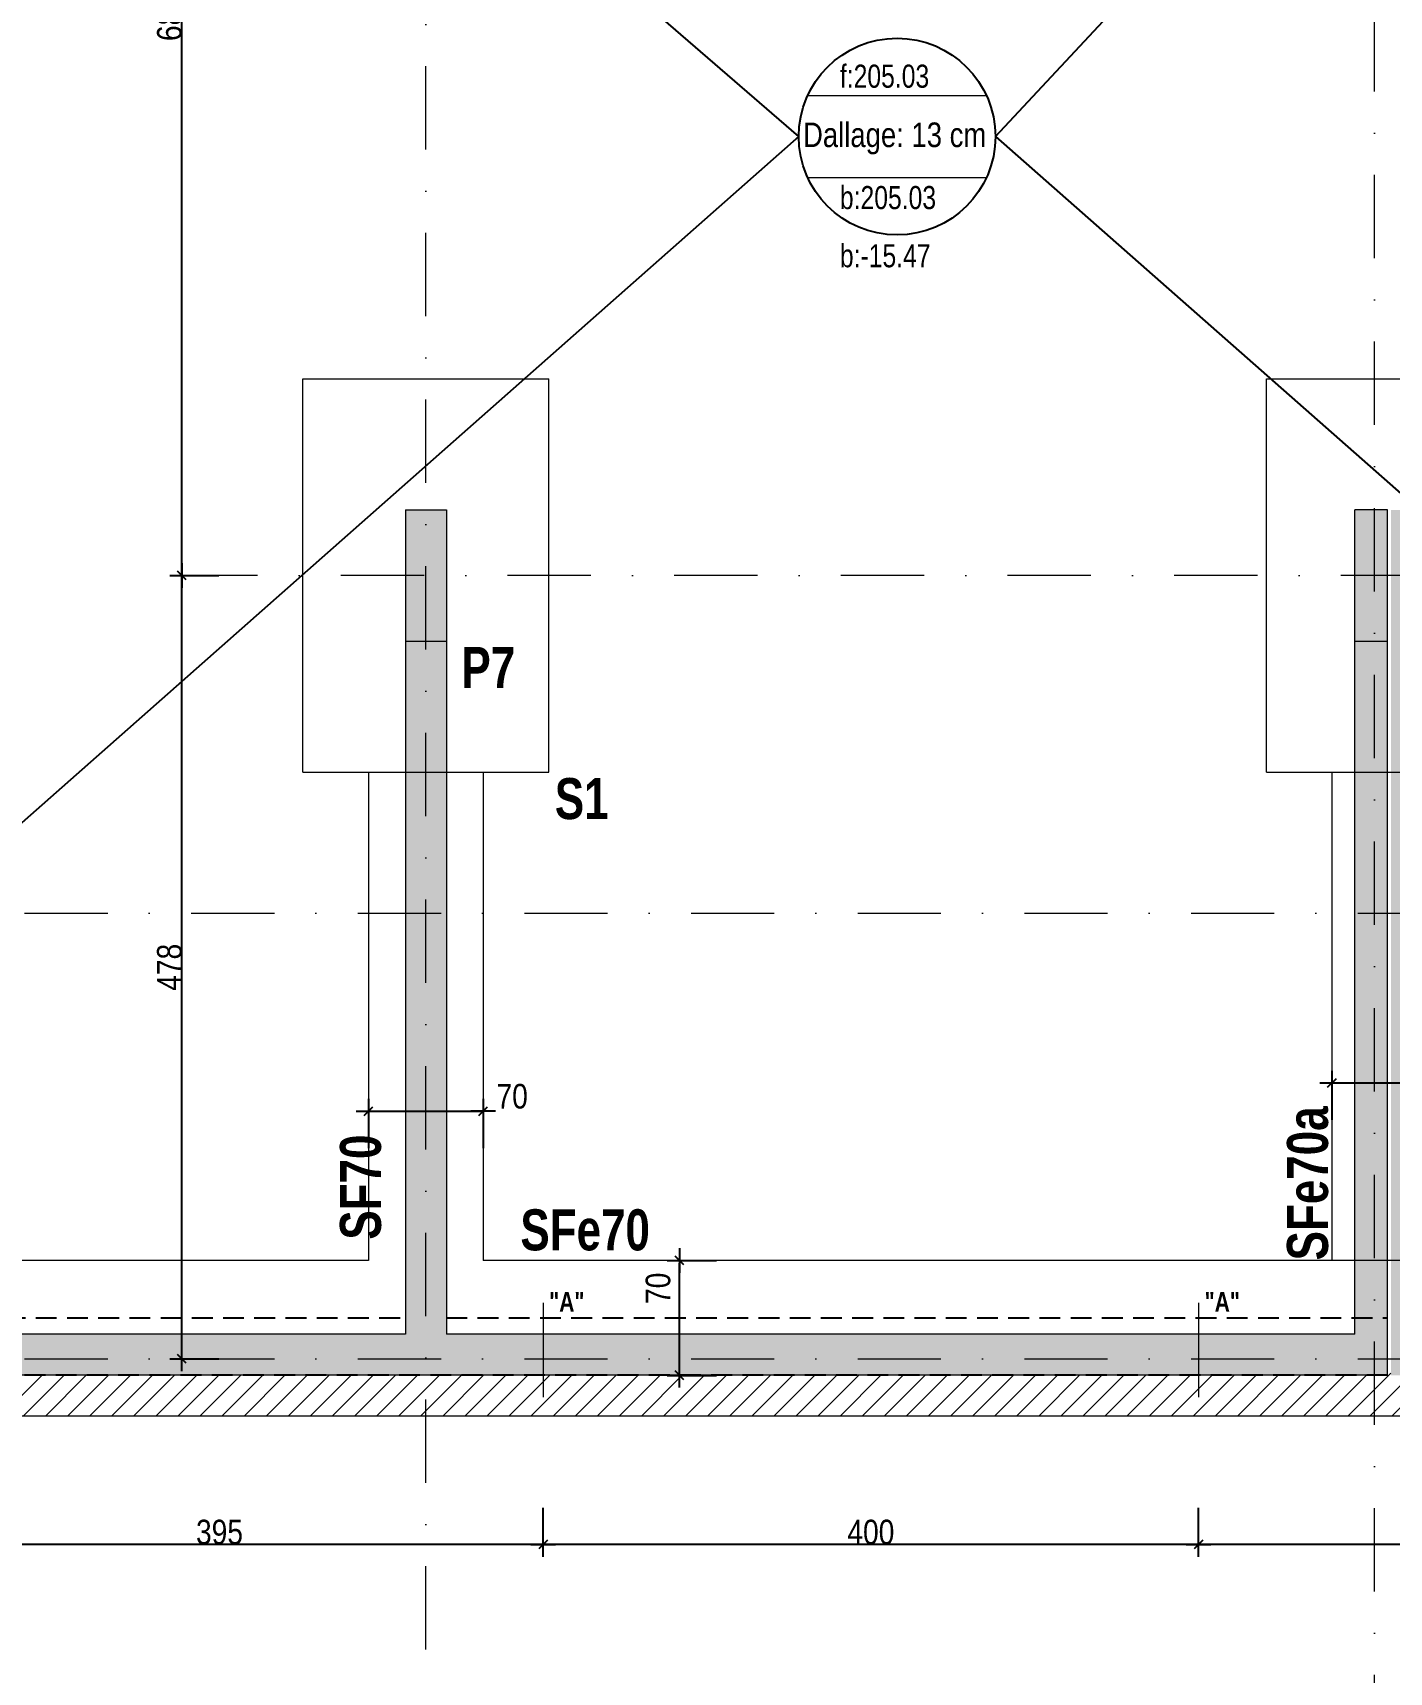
# Model space of a CAD drawing. Header units: centimetres. Extents: x 27441 to 36330, y -3271 to 929.
# Drawn here: x 29446 to 30273, y -1849 to -848 of the extents above; entities that cross this region are included whole.
import ezdxf
from ezdxf.enums import TextEntityAlignment as Align

# ---------------------------------------------------------------- set-up
doc = ezdxf.new("R2010")
doc.units = ezdxf.units.CM
doc.header["$PDMODE"] = 1
doc.header["$PDSIZE"] = -2
doc.linetypes.add('CACHEX2', pattern=[19.05, 12.7, -6.35])
doc.linetypes.add('TIRETPTX2', pattern=[50.8, 25.4, -12.7, 0, -12.7])
for name, color, linetype in [('01_cote_gen', 4, 'Continuous'), ('01_linteaux', 2, 'Continuous'), ('01_murs_sup', 2, 'CACHEX2'), ('01_poch_murs', 253, 'Continuous'), ('01_poch_poteaux', 250, 'Continuous'), ('01_texte', 230, 'Continuous'), ('AA_COTES', 2, 'Continuous')]:
    doc.layers.add(name, color=color, linetype=linetype)
for name, color, linetype, lineweight in [('01_murs_coup', 5, 'Continuous', 60), ('01_sem', 42, 'Continuous', 15), ('01_tram_axes', 2, 'TIRETPTX2', 9)]:
    doc.layers.add(name, color=color, linetype=linetype, lineweight=lineweight)
doc.styles.add('Eurostile', font='')
doc.styles.add('impact', font='impact.ttf')
doc.styles.add('MATTE_TXT', font='arial.ttf')
doc.styles.add('STYLE2', font='ARIALN.TTF')
doc.styles.get('Eurostile').set_extended_font_data('Eurostile')
doc.dimstyles.new('JB50', dxfattribs={"dimscale": 0.1, "dimtxt": 150, "dimasz": 15, "dimexe": 0.1, "dimexo": 0.1, "dimgap": 0.09, "dimtad": 1, "dimdec": 1, "dimdsep": 46, "dimtxsty": 'STYLE2', "dimblk1": 'BOND_G', "dimblk2": 'BOND_D', "dimsah": 1, "dimcen": 1.5, "dimdle": 0.01, "dimse1": 1, "dimse2": 1, "dimclrd": 4, "dimclre": 2, "dimclrt": 6, "dimazin": 2, "dimtfac": 2.333333, "dimtdec": 1, "dimtix": 1, "dimtmove": 2, "dimatfit": 3, "dimldrblk": 'BOND_G', "dimfxl": 1, "dimtolj": 1, "dimtzin": 0, "dimarcsym": 0})

# ---------------------------------------------------------------- blocks, each defined once
blk = doc.blocks.new('BOND_G')
at = {"layer": 'AA_COTES', "color": 0}
for p, q in [((0, -5), (0, 15)), ((5, 0), (-5, 0)), ((1.77, 1.77), (-1.77, -1.77))]:
    blk.add_line(p, q, dxfattribs=at)
blk = doc.blocks.new('BOND_D')
at = {"layer": 'AA_COTES', "color": 0}
for p, q in [((5, 0), (-5, 0)), ((-1.77, -1.77), (1.77, 1.77)), ((0, 5), (0, -15))]:
    blk.add_line(p, q, dxfattribs=at)
blk = doc.blocks.new('*D1234')
at = {"layer": '01_cote_gen', "color": 4, "lineweight": -2, "transparency": 16777216}
blk.add_line((29536.6, -1655.9), (29536.6, -1180.9), dxfattribs=at)
at = {"layer": 'Defpoints', "color": 0, "lineweight": 0, "transparency": 16777216}
for p in [(29536.6, -1179.4), (29556.8, -1179.4), (28955.5, -1657.4)]:
    blk.add_point(p, dxfattribs=at)
at = {"layer": '01_cote_gen', "color": 4, "lineweight": -2, "transparency": 16777216, "xscale": 1.5, "yscale": 1.5, "zscale": 1.5}
for name, p, rotation in [('BOND_D', (29536.6, -1179.4), 90), ('BOND_G', (29536.6, -1657.4), 270)]:
    blk.add_blockref(name, p, dxfattribs=dict(at, rotation=rotation))
at = {"layer": '01_cote_gen', "color": 6, "lineweight": 0, "transparency": 16777216, "insert": (29529, -1418.4), "char_height": 15, "attachment_point": 5, "rotation": 90, "style": 'STYLE2'}
blk.add_mtext('\\A1;478', dxfattribs=at)
blk = doc.blocks.new('*D1235')
at = {"layer": '01_cote_gen', "color": 4, "lineweight": -2, "transparency": 16777216}
blk.add_line((29536.6, -1177.9), (29536.6, -499.9), dxfattribs=at)
at = {"layer": 'Defpoints', "color": 0, "lineweight": 0, "transparency": 16777216}
for p in [(29536.6, -498.4), (29559.1, -498.4), (29559.1, -1179.4)]:
    blk.add_point(p, dxfattribs=at)
at = {"layer": '01_cote_gen', "color": 4, "lineweight": -2, "transparency": 16777216, "xscale": 1.5, "yscale": 1.5, "zscale": 1.5}
for name, p, rotation in [('BOND_D', (29536.6, -498.4), 90), ('BOND_G', (29536.6, -1179.4), 270)]:
    blk.add_blockref(name, p, dxfattribs=dict(at, rotation=rotation))
at = {"layer": '01_cote_gen', "color": 6, "lineweight": 0, "transparency": 16777216, "insert": (29529, -838.9), "char_height": 15, "attachment_point": 5, "rotation": 90, "style": 'STYLE2'}
blk.add_mtext('\\A1;681', dxfattribs=at)
blk = doc.blocks.new('*D905')
at = {"layer": '01_cote_gen', "color": 4, "lineweight": -2, "transparency": 16777216}
blk.add_line((29840.2, -1665.9), (29840.2, -1598.9), dxfattribs=at)
at = {"layer": 'Defpoints', "color": 0, "lineweight": 0, "transparency": 16777216}
for p in [(29840.2, -1597.4), (29850.5, -1597.4), (29850.5, -1667.4)]:
    blk.add_point(p, dxfattribs=at)
at = {"layer": '01_cote_gen', "color": 4, "lineweight": -2, "transparency": 16777216, "xscale": 1.5, "yscale": 1.5, "zscale": 1.5}
for name, p, rotation in [('BOND_D', (29840.2, -1597.4), 90), ('BOND_G', (29840.2, -1667.4), 270)]:
    blk.add_blockref(name, p, dxfattribs=dict(at, rotation=rotation))
at = {"layer": '01_cote_gen', "color": 6, "lineweight": 0, "transparency": 16777216, "insert": (29827.2, -1614.3), "char_height": 15, "attachment_point": 5, "rotation": 90, "style": 'STYLE2'}
blk.add_mtext('\\A1;70', dxfattribs=at)
blk = doc.blocks.new('*D907')
at = {"layer": '01_cote_gen', "color": 4, "lineweight": -2, "transparency": 16777216}
blk.add_line((29651.9, -1506.2), (29718.9, -1506.2), dxfattribs=at)
at = {"layer": 'Defpoints', "color": 0, "lineweight": 0, "transparency": 16777216}
for p in [(29720.4, -1506.2), (29650.4, -1513.1), (29720.4, -1513.1)]:
    blk.add_point(p, dxfattribs=at)
at = {"layer": '01_cote_gen', "color": 4, "lineweight": -2, "transparency": 16777216, "xscale": 1.5, "yscale": 1.5, "zscale": 1.5, "rotation": 180}
blk.add_blockref('BOND_G', (29650.4, -1506.2), dxfattribs=at)
at = {"layer": '01_cote_gen', "color": 4, "lineweight": -2, "transparency": 16777216, "xscale": 1.5, "yscale": 1.5, "zscale": 1.5}
blk.add_blockref('BOND_D', (29720.4, -1506.2), dxfattribs=at)
at = {"layer": '01_cote_gen', "color": 6, "lineweight": 0, "transparency": 16777216, "insert": (29738.1, -1497.2), "char_height": 15, "attachment_point": 5, "style": 'STYLE2'}
blk.add_mtext('\\A1;70', dxfattribs=at)
blk = doc.blocks.new('*D908')
at = {"layer": '01_cote_gen', "color": 4, "lineweight": -2, "transparency": 16777216}
blk.add_line((30239.9, -1489), (30306.9, -1489), dxfattribs=at)
at = {"layer": 'Defpoints', "color": 0, "lineweight": 0, "transparency": 16777216}
for p in [(30308.4, -1489), (30238.4, -1495.9), (30308.4, -1495.9)]:
    blk.add_point(p, dxfattribs=at)
at = {"layer": '01_cote_gen', "color": 4, "lineweight": -2, "transparency": 16777216, "xscale": 1.5, "yscale": 1.5, "zscale": 1.5, "rotation": 180}
blk.add_blockref('BOND_G', (30238.4, -1489), dxfattribs=at)
at = {"layer": '01_cote_gen', "color": 4, "lineweight": -2, "transparency": 16777216, "xscale": 1.5, "yscale": 1.5, "zscale": 1.5}
blk.add_blockref('BOND_D', (30308.4, -1489), dxfattribs=at)
at = {"layer": '01_cote_gen', "color": 6, "lineweight": 0, "transparency": 16777216, "insert": (30322.4, -1480), "char_height": 15, "attachment_point": 5, "style": 'STYLE2'}
blk.add_mtext('\\A1;70', dxfattribs=at)
blk = doc.blocks.new('*D1274')
at = {"layer": '01_cote_gen', "color": 4, "lineweight": -2, "transparency": 16777216}
blk.add_line((30555.5, -1770.7), (30158.5, -1770.7), dxfattribs=at)
at = {"layer": 'Defpoints', "color": 0, "lineweight": 0, "transparency": 16777216}
for p in [(30157, -1680.8), (30557, -1680.8), (30157, -1770.7)]:
    blk.add_point(p, dxfattribs=at)
at = {"layer": '01_cote_gen', "color": 4, "lineweight": -2, "transparency": 16777216, "xscale": 1.5, "yscale": 1.5, "zscale": 1.5, "rotation": 180}
blk.add_blockref('BOND_D', (30157, -1770.7), dxfattribs=at)
at = {"layer": '01_cote_gen', "color": 4, "lineweight": -2, "transparency": 16777216, "xscale": 1.5, "yscale": 1.5, "zscale": 1.5}
blk.add_blockref('BOND_G', (30557, -1770.7), dxfattribs=at)
at = {"layer": '01_cote_gen', "color": 6, "lineweight": 0, "transparency": 16777216, "insert": (30357, -1763.1), "char_height": 15, "attachment_point": 5, "style": 'STYLE2'}
blk.add_mtext('\\A1;400', dxfattribs=at)
blk = doc.blocks.new('*D1275')
at = {"layer": '01_cote_gen', "color": 4, "lineweight": -2, "transparency": 16777216}
blk.add_line((30155.5, -1770.7), (29758.5, -1770.7), dxfattribs=at)
at = {"layer": 'Defpoints', "color": 0, "lineweight": 0, "transparency": 16777216}
for p in [(29757, -1680.8), (30157, -1680.8), (29757, -1770.7)]:
    blk.add_point(p, dxfattribs=at)
at = {"layer": '01_cote_gen', "color": 4, "lineweight": -2, "transparency": 16777216, "xscale": 1.5, "yscale": 1.5, "zscale": 1.5, "rotation": 180}
blk.add_blockref('BOND_D', (29757, -1770.7), dxfattribs=at)
at = {"layer": '01_cote_gen', "color": 4, "lineweight": -2, "transparency": 16777216, "xscale": 1.5, "yscale": 1.5, "zscale": 1.5}
blk.add_blockref('BOND_G', (30157, -1770.7), dxfattribs=at)
at = {"layer": '01_cote_gen', "color": 6, "lineweight": 0, "transparency": 16777216, "insert": (29957, -1763.1), "char_height": 15, "attachment_point": 5, "style": 'STYLE2'}
blk.add_mtext('\\A1;400', dxfattribs=at)
blk = doc.blocks.new('*D1276')
at = {"layer": '01_cote_gen', "color": 4, "lineweight": -2, "transparency": 16777216}
blk.add_line((29755.5, -1770.7), (29363.5, -1770.7), dxfattribs=at)
at = {"layer": 'Defpoints', "color": 0, "lineweight": 0, "transparency": 16777216}
for p in [(29362, -1667.4), (29757, -1680.8), (29362, -1770.7)]:
    blk.add_point(p, dxfattribs=at)
at = {"layer": '01_cote_gen', "color": 4, "lineweight": -2, "transparency": 16777216, "xscale": 1.5, "yscale": 1.5, "zscale": 1.5, "rotation": 180}
blk.add_blockref('BOND_D', (29362, -1770.7), dxfattribs=at)
at = {"layer": '01_cote_gen', "color": 4, "lineweight": -2, "transparency": 16777216, "xscale": 1.5, "yscale": 1.5, "zscale": 1.5}
blk.add_blockref('BOND_G', (29757, -1770.7), dxfattribs=at)
at = {"layer": '01_cote_gen', "color": 6, "lineweight": 0, "transparency": 16777216, "insert": (29559.5, -1763.1), "char_height": 15, "attachment_point": 5, "style": 'STYLE2'}
blk.add_mtext('\\A1;395', dxfattribs=at)

msp = doc.modelspace()

# ---------------------------------------------------------------- hatches: boundary and pattern name
at = {"layer": '01_poch_murs', "lineweight": 0}
h = msp.add_hatch(color=256, dxfattribs=at)
h.dxf.hatch_style = 1
h.paths.add_polyline_path([(28899.45, -376.67), (28880.45, -339.33), (28880.45, -588.33), (28899.45, -558.53)])
h.paths.add_polyline_path([(29065.46, -550.88), (29065.46, -570.33), (28899.45, -570.33), (28899.45, -558.53), (28879.45, -588.33), (29065.46, -588.33), (29065.45, -1009.34), (28980.45, -1009.34), (28980.45, -1797.36), (29085.45, -1797.36), (29085.45, -1667.36), (30272.37, -1667.36), (30272.37, -1632.36), (30252.37, -1632.36), (30252.37, -1642.36), (29697.95, -1642.36), (29697.95, -1219.36), (29672.95, -1219.36), (29672.95, -1642.36), (29085.45, -1642.36), (29085.45, -1219.34), (29065.45, -1219.34), (29065.45, -1777.36), (29000.45, -1777.36), (29000.45, -1029.34), (29085.45, -1029.34), (29085.46, -588.33), (29093.21, -588.33)])
h.paths.add_polyline_path([(29136.68, -570.33), (29085.46, -570.33), (29085.46, -379.07), (29065.46, -405.7), (29065.46, -550.88), (29093.21, -588.33), (29136.68, -588.33)])
h.paths.add_polyline_path([(29085.46, -325.56), (29065.46, -325.56), (29065.46, -405.7), (29085.46, -379.07)])
h = msp.add_hatch(color=256, dxfattribs=at)
h.dxf.hatch_style = 1
h.paths.add_polyline_path([(30272.37, -1219.36), (30252.37, -1219.36), (30252.37, -1632.36), (30272.37, -1632.36)])
h.paths.add_polyline_path([(30294.37, -1219.36), (30274.37, -1219.36), (30274.37, -1632.36), (30294.37, -1632.36)])
h.paths.add_polyline_path([(31118.97, -1642.36), (31053.97, -1642.36), (30871.24, -1642.36), (30871.24, -1632.36), (30851.24, -1632.36), (30851.24, -1642.36), (30294.37, -1642.36), (30294.37, -1632.36), (30274.37, -1632.36), (30274.37, -1667.36), (31118.97, -1667.36)])
h.paths.add_polyline_path([(30871.24, -1219.36), (30851.24, -1219.36), (30851.24, -1508.94), (30871.24, -1523.54)])
h.paths.add_polyline_path([(30871.24, -1523.54), (30851.24, -1508.94), (30851.24, -1632.36), (30871.24, -1632.36)])
h.paths.add_polyline_path([(30861.99, -1298.75), (30935.91, -1298.75), (30935.91, -1275.48), (30861.99, -1275.48)], flags=9)
h = msp.add_hatch(dxfattribs=at)
h.set_pattern_fill('ANSI31', color=256, scale=3)
h.set_pattern_definition([(45, (0, -4918.752), (-6.735192, 6.735192), [])])
h.paths.add_polyline_path([(29075.45, -1797.36), (28980.45, -1797.36), (28955.45, -1797.36), (28955.45, -1822.36), (29075.45, -1822.36)])
h.paths.add_polyline_path([(29110.45, -1692.36), (29685.45, -1692.36), (29685.45, -1667.36), (29085.45, -1667.36), (29085.45, -1797.36), (29075.45, -1797.36), (29075.45, -1822.36), (29110.45, -1822.36)])
h.paths.add_polyline_path([(30264.37, -1667.36), (29685.45, -1667.36), (29685.45, -1692.36), (30264.37, -1692.36)])
h.paths.add_polyline_path([(30282.37, -1667.36), (30274.37, -1667.36), (30274.37, -1657.36), (30272.37, -1657.36), (30272.37, -1667.36), (30264.37, -1667.36), (30264.37, -1692.36), (30282.37, -1692.36)])
h.paths.add_polyline_path([(30424.9, -1667.36), (30282.37, -1667.36), (30282.37, -1692.36), (30424.9, -1692.36)])
h.paths.add_polyline_path([(30474.9, -1667.36), (30424.9, -1667.36), (30424.9, -1692.36), (30474.9, -1692.36)])
h.paths.add_polyline_path([(30861.37, -1667.36), (30474.9, -1667.36), (30474.9, -1692.36), (30861.37, -1692.36)])
h.paths.add_polyline_path([(31033.97, -1667.36), (30861.37, -1667.36), (30861.37, -1692.36), (31008.97, -1692.36), (31008.97, -1826.4), (31140.97, -1826.4), (31140.97, -1667.36), (31138.97, -1667.36), (31138.97, -1801.4), (31033.97, -1801.4)])
h.paths.add_polyline_path([(31686.97, -1667.36), (31140.97, -1667.36), (31140.97, -1826.4), (31163.97, -1826.4), (31163.97, -1692.36), (31686.97, -1692.36)])
h.paths.add_polyline_path([(31783.48, -1667.36), (31686.97, -1667.36), (31686.97, -1692.36), (31783.48, -1692.36)])
at = {"layer": '01_poch_poteaux', "lineweight": 0}
h = msp.add_hatch(color=256, dxfattribs=at)
h.dxf.hatch_style = 1
h.paths.add_polyline_path([(29697.95, -1139.36), (29672.95, -1139.36), (29672.95, -1219.36), (29697.95, -1219.36)])
h = msp.add_hatch(color=256, dxfattribs=at)
h.dxf.hatch_style = 1
h.paths.add_polyline_path([(30272.37, -1139.36), (30252.37, -1139.36), (30252.37, -1219.36), (30272.37, -1219.36)])
h.paths.add_polyline_path([(30294.37, -1139.36), (30274.37, -1139.36), (30274.37, -1219.36), (30294.37, -1219.36)])

# ---------------------------------------------------------------- linework, layer by layer
at = {"layer": '01_linteaux', "lineweight": 0}
msp.add_line((31008.97, -1692.36), (29110.45, -1692.36), dxfattribs=at)
at = {"layer": '01_murs_coup', "linetype": 'Continuous', "lineweight": 5}
for p, q in [((29918.49, -886.42), (30027.51, -886.42)), ((29918.49, -936.57), (30027.51, -936.57))]:
    msp.add_line(p, q, dxfattribs=at)
at = {"layer": '01_murs_coup', "lineweight": 18}
for p, q in [((29672.95, -1139.36), (29672.95, -1642.36)), ((29672.95, -1139.36), (29697.95, -1139.36)), ((29697.95, -1139.36), (29697.95, -1642.36)), ((30272.37, -1139.36), (30252.37, -1139.36)), ((30252.37, -1642.36), (30252.37, -1139.36)), ((30272.37, -1667.36), (30272.37, -1139.36)), ((29672.95, -1642.36), (29085.45, -1642.36)), ((30252.37, -1642.36), (29697.95, -1642.36)), ((30272.37, -1667.36), (29085.45, -1667.36))]:
    msp.add_line(p, q, dxfattribs=at)
at = {"layer": '01_murs_sup'}
for p, q in [((29085.45, -1632.36), (29672.95, -1632.36)), ((29697.95, -1632.36), (30272.37, -1632.36)), ((30272.37, -1667.36), (29085.45, -1667.36))]:
    msp.add_line(p, q, dxfattribs=at)
at = {"layer": '01_poch_poteaux', "lineweight": 18}
for p, q in [((29672.95, -1219.36), (29697.95, -1219.36)), ((30252.37, -1219.36), (30272.37, -1219.36))]:
    msp.add_line(p, q, dxfattribs=at)
at = {"layer": '01_sem', "lineweight": 18}
for p, q in [((29610.45, -1059.36), (29760.45, -1059.36)), ((30198.37, -1059.36), (30348.37, -1059.36)), ((29610.45, -1299.36), (29720.45, -1299.36)), ((29650.45, -1299.36), (29650.45, -1597.36)), ((29720.45, -1299.36), (29720.45, -1597.36)), ((29720.45, -1299.36), (29760.45, -1299.36)), ((30198.37, -1299.36), (30308.37, -1299.36)), ((30238.37, -1299.36), (30238.37, -1597.36)), ((29650.45, -1597.36), (29050.45, -1597.36)), ((30826.37, -1597.36), (29720.45, -1597.36))]:
    msp.add_line(p, q, dxfattribs=at)
at = {"layer": '01_sem', "ltscale": 2}
for p, q in [((29610.45, -1299.36), (29610.45, -1059.36)), ((29760.45, -1299.36), (29760.45, -1059.36)), ((30198.37, -1299.36), (30198.37, -1059.36))]:
    msp.add_line(p, q, dxfattribs=at)
at = {"layer": '01_sem', "lineweight": 5}
for p, q in [((29756.98, -1623.25), (29756.98, -1680.75)), ((30156.98, -1623.25), (30156.98, -1680.75))]:
    msp.add_line(p, q, dxfattribs=at)
for points in [[(29751.98, -1642.36), (29751.98, -1667.36), (29761.98, -1667.36), (29761.98, -1642.36)], [(30151.98, -1642.36), (30151.98, -1667.36), (30161.98, -1667.36), (30161.98, -1642.36)]]:
    msp.add_solid(points, dxfattribs=at)
at = {"layer": '01_texte'}
for p, q in [((29913, -911.5), (28900.45, -34.36)), ((30033, -911.5), (30851.24, -34.36)), ((29913, -911.5), (29085.45, -1642.36)), ((30033, -911.5), (30851.24, -1632.36))]:
    msp.add_line(p, q, dxfattribs=at)
msp.add_circle((29973, -911.5), 60, dxfattribs=at)
at = {"layer": '01_tram_axes', "ltscale": 2}
for p, q in [((30264.37, -2002.64), (30264.37, 828.27)), ((29685.45, -1936.39), (29685.45, 797.29)), ((31006.46, -1179.36), (29556.83, -1179.36)), ((28626.87, -1385.36), (36267.9, -1385.36)), ((28626.87, -1657.36), (36267.9, -1657.36))]:
    msp.add_line(p, q, dxfattribs=at)

# ---------------------------------------------------------------- texts
at = {"layer": '01_texte', "style": 'Eurostile', "width": 0.8}
for s, p in [('f:205.03', (29938.09, -881.72)), ('b:205.03', (29938.09, -955.79)), ('b:-15.47', (29938.09, -991.28))]:
    msp.add_text(s, height=14.097, rotation=0, dxfattribs=at).set_placement(p)
at = {"layer": '01_texte', "style": 'MATTE_TXT', "width": 0.8}
msp.add_text('Dallage: 13 cm', height=15, dxfattribs=at).set_placement((29971.51, -922.44), align=Align.BOTTOM_CENTER)
at = {"layer": '01_texte', "style": 'impact'}
for s, p in [('P7', (29739.92, -1255.46)), ('S1', (29796.93, -1335.47)), ('SFe70', (29822.14, -1598.62))]:
    msp.add_text(s, height=25, dxfattribs=at).set_placement(p, align=Align.BOTTOM_RIGHT)
for s, p in [('SFe70a', (30243.44, -1503.31)), ('SF70', (29665.52, -1520.48))]:
    msp.add_text(s, height=25, rotation=90, dxfattribs=at).set_placement(p, align=Align.BOTTOM_RIGHT)
for p in [(29760.68, -1628.56), (30160.68, -1628.56)]:
    msp.add_text('"A"', height=12, dxfattribs=at).set_placement(p)

# ---------------------------------------------------------------- dimensions: what is measured, and where the dimension line sits
at = {"layer": '01_cote_gen', "lineweight": 0}
for base, p1, p2, picture, middle in [((29536.65, -498.36), (29559.15, -1179.36), (29559.15, -498.36), '*D1235', (29528.98, -838.86)), ((29536.65, -1179.36), (28955.45, -1657.36), (29556.83, -1179.36), '*D1234', (29528.98, -1418.36))]:
    dim = msp.add_linear_dim(base=base, p1=p1, p2=p2, angle=90, dimstyle='JB50', dxfattribs=at)
    dim.commit()
    dim.dimension.update_dxf_attribs({"geometry": picture, "text_midpoint": middle})
for base, p1, p2, picture, middle in [((30308.37, -1489), (30238.37, -1495.93), (30308.37, -1495.93), '*D908', (30322.39, -1480.01)), ((29720.45, -1506.17), (29650.45, -1513.1), (29720.45, -1513.1), '*D907', (29738.13, -1497.18))]:
    dim = msp.add_linear_dim(base=base, p1=p1, p2=p2, dimstyle='JB50', dxfattribs=at)
    dim.commit()
    dim.dimension.update_dxf_attribs({"geometry": picture, "text_midpoint": middle, "dimtype": 160})
dim = msp.add_linear_dim(base=(29840.2, -1597.36), p1=(29850.54, -1667.36), p2=(29850.54, -1597.36), angle=90, dimstyle='JB50', dxfattribs=at)
dim.commit()
dim.dimension.update_dxf_attribs({"geometry": '*D905', "text_midpoint": (29827.2, -1614.28), "dimtype": 160})
for base, p1, p2, picture, middle in [((29361.98, -1770.72), (29756.98, -1680.75), (29361.98, -1667.36), '*D1276', (29559.48, -1763.06)), ((29756.98, -1770.72), (30156.98, -1680.75), (29756.98, -1680.75), '*D1275', (29956.98, -1763.06)), ((30156.98, -1770.72), (30556.98, -1680.75), (30156.98, -1680.75), '*D1274', (30356.98, -1763.06))]:
    dim = msp.add_linear_dim(base=base, p1=p1, p2=p2, dimstyle='JB50', dxfattribs=at)
    dim.commit()
    dim.dimension.update_dxf_attribs({"geometry": picture, "text_midpoint": middle})

doc.saveas('drawing.dxf')
